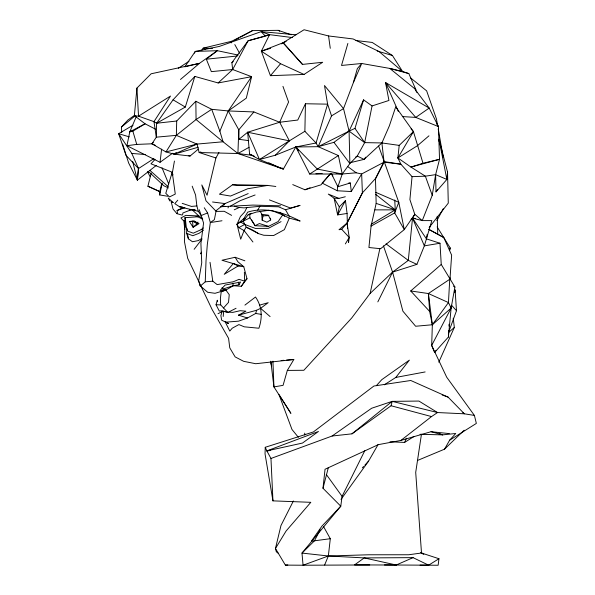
<?xml version="1.0" encoding="UTF-8"?>
<svg xmlns="http://www.w3.org/2000/svg" width="595" height="595" viewBox="0 0 595 595"><rect width="100%" height="100%" fill="white"/><g stroke="black" fill="none" stroke-linecap="round" stroke-linejoin="round"><path stroke-width="0.89" d="M347.487 228.629L347.078 213.464L345.45 200.641L339.314 206.859L337.64 214.921L347.078 213.464M184.829 220.879L184.532 242.046L187.693 258.304L212.147 309.586L228.584 338.354L229.767 347.852L235.137 356.896L243.667 361.329L255.746 363.724L293.826 359.514L287.325 370.41L283.079 385.344L273.938 386.921L270.799 361.202M292.74 184.606L304.952 189.768L320.98 184.852L330.478 173.688L322.14 183.082L337.313 190.764L351.295 191.545L350.299 182.977L337.893 186.748L342.251 174L349.875 163.551L349.079 131.123L343.523 108.602L324.483 85.524L327.622 104.155L316.049 142.993L295.834 146.972L283.332 169.084L237.911 153.517L223.051 141.774L219.867 131.242L228.249 110.945L246.3 98.153L251.603 76.681L218.149 82.95L194.833 76.428L173.063 99.811L156.611 123.239L156.329 137.17L151.948 143.797L136.761 144.414L126.928 145.708L129.799 131.837L136.322 116.523M287.325 370.41L303.852 370.276L351.734 317.961L370.12 293.432L392.574 272.108L416.909 264.358L424.347 245.861L431.836 220.611L422.264 220.596L414.774 214.304L409.903 199.6L412.06 176.656L400.904 164.22L384.087 162.152L361.656 173.971L356.189 172.803L342.251 174L338.377 155.555L318.169 146.682L316.049 142.993L304.878 131.302L305.451 103.753L327.622 104.155L331.527 115.884L318.169 146.682L295.834 146.972L275.351 155.221L259.465 159.534L249.595 154.127L247.654 132.231L279.672 122.258L297.768 120.041L305.451 103.753M153.317 142.562L151.948 143.797L165.975 151.941L176.343 135.355L176.715 121.016L195.829 101.262L211.701 109.316L228.249 110.945L253.879 111.942L279.672 122.258L289.363 140.844L275.351 155.221M436.113 350.314L434.558 352.53L448.407 337.015L448.637 330.731M167.783 196.268L159.668 194.944L159.772 191.627L161.714 183.677M417.735 460.366L444.502 449.188L449.641 440.188L476.35 423.417L474.401 415.414L464.368 413.815L448.072 397.103L410.781 380.495L373.928 386.014L313.349 431.97L265.244 447.291L265.043 453.896L272.949 500.864L310.806 502.321L286.091 531.015L275.455 548.478L276.333 551.796L278.363 553.357M199.266 209.752L203.572 223.028L200.909 243.623L201.742 262.767L198.693 280.721L200.002 285.682L200.5 285.897L205.245 281.829L206.034 260.655L207.335 244.285L210.325 222.545L207.61 212.921L204.256 207.744M201.764 238.446L198.314 240.596L192.453 241.749L188.407 238.818L186.592 233.329L186.815 228.592M448.928 326.097L449.046 324.245M337.313 190.764L337.707 185.789M156.329 165.395L137.371 180.144L138.412 168.117M172 174.885L174.439 161.037M223.207 316.466L223.631 311.542L227.082 311.914M438.798 141.082L438.976 139.267L447.537 172.014L446.867 179.437L436.001 191.895L435.622 174.647L439.527 159.304L438.441 126.571L429.188 108.074L415.139 89.51L415.86 89.629L408.832 73.587L402.555 71.46L389.785 68.425L361.715 63.494L341.508 65.45L347.874 43.442M454.84 292.457L455.086 289.765L456.484 310.739L448.518 332.59L454.335 327.421L453.234 318.191M155.548 129.174L145.061 123.797L134.381 115.616L136.932 88.075L151.123 73.787L199.489 63.33L217.339 50.694L238.186 55.06M448.407 337.015L451.129 308.069L454.915 287.006L441.245 264.455L439.995 243.243L426.429 238.863L412.528 218.127L414.774 214.304L404.273 229.611L380.614 248.725L368.922 247.513L371.265 224.255L395.251 209.857L394.738 199.987M122.6 144.072L128.654 163.03L137.371 180.144L138.523 168.549L131.807 153.443L118.65 133.682L132.99 125.233M415.288 218.484L412.528 218.127L408.296 260.387L392.574 272.108L377.832 301.881M185.246 217.644L186.25 226.926L187.782 231.15L193.256 233.188L202.836 228.904M402.332 116.568L415.741 117.408L429.188 108.074L385.515 82.519L388.937 100.458L372.061 105.932L363.582 99.841L354.977 128.371L349.079 131.123L333.959 142.346L318.169 146.682L349.079 131.123L364.668 142.621L381.893 142.941L384.013 161.58L400.904 164.22L397.891 157.95L399.2 145.388L413.428 131.614L395.72 106.81L389.361 125.857L381.893 142.941L364.066 159.378L351.541 162.375M369.74 564.952L303.063 565.228L301.985 553.082L340.779 506.189L322.996 488.272L325.034 469.254L378.286 444.658L400.896 440.426L431.063 431.71L449.344 433.606M448.518 332.59L448.712 330.768M323.524 526.538L330.299 538.706L328.351 555.99L324.632 565.005M126.928 145.708L160.04 162.301L161.595 149.152M320.192 529.669L314.517 540.758L301.985 553.082L328.351 555.99L368.655 554.778L408.698 554.756L421.505 553.008L438.954 558.735L438.143 565.25L420.04 565.124M364.795 450.675L342.08 496.356L340.779 506.189L321.902 526.166L311.349 541.219L330.299 538.706M182.672 214.587L182.896 212.973L191.04 209.804M421.453 434.238L415.704 472.4L421.505 553.008L423.796 554.354M426.429 238.863L427.158 234.348M411.056 219.191L412.528 218.127L422.264 220.596L432.23 195.301L435.622 174.647L446.867 179.437L438.976 139.267M244.917 305.109L255.5 297.024C262.12 306.269 262.596 317.723 258.892 328.232L244.248 326.819L238.878 324.587L232.214 328.217L229.789 331.073L225.185 321.843L228.495 323.472L221.645 320.184L220.871 315.462L222.188 311.512L223.631 311.542M270.308 218.179L270.71 219.942L266.872 222.225L262.187 220.195L263.035 215.888L259.911 211.106M333.959 142.346L349.875 163.551L357.253 156.061L364.668 142.621L372.061 105.932M449.604 250.592L450.162 247.899L437.132 226.874M159.668 194.944L162.204 183.126M370.12 293.432L379.863 248.636M384.013 161.58L375.475 178.552L376.159 203.393L371.094 226.093L394.686 212.898L398.784 202.307L378.636 146.05M322.996 488.272L328.395 467.41M218.938 152.461L215.925 157.965L207.067 195.227L201.809 184.933L205.974 200.76L216.208 211.404L224.255 211.292L231.619 215.368M159.772 191.627L147.924 186.242L151.16 173.093M272.949 500.864L270.963 458.47L332.114 436.016L351.965 433.837L391.079 405.753L392.194 401.365L418.932 401.067L437.533 412.543L464.368 413.815L462.873 412.752M449.478 250.569L450.162 247.899M243.905 218.499L243.214 221.154L246.189 227.171L258.594 233.649L263.749 235.256L273.588 235.553L284.373 229.655L289.304 218.112L300.14 221.057C284.09 212.854 265.69 206.383 247.699 212.132L243.905 218.499L237.003 224.278L240.7 239.197L244.084 230.555L246.189 227.171L252.667 230.057L258.594 233.649M236.059 308.284L227.826 312.472L222.262 310.709L219.31 311.081L216.037 304.781L217.294 300.244L217.495 301.754M353.356 82.653L357.335 68.626L361.715 63.494L353.356 82.653L343.523 108.602L331.527 115.884M134.381 115.616L138.531 116.166L153.956 121.633L156.611 123.239L185.313 107.063L194.833 76.428M225.512 322.178L238.506 321.174L247.483 317.99L255.649 313.476L256.653 310.248L260.603 308.329L268.181 302.684L259.584 305.146M231.18 42.914L231.775 41.248L252.511 30.62L278.252 30.338L291.223 34.785M227.997 207.953L228.577 206.443M252.934 241.994L244.084 230.555L238.811 227.654L237.003 224.278L240.41 216.543L244.664 211.991L246.955 207.402M389.993 441.78L404.585 442.427L406.43 438.225M279.672 122.258L288.582 102.028L282.945 86.349M438.805 362.184L454.335 327.421M349.079 131.123L363.582 99.841M194.468 53.104L195.264 51.43L219.243 46.44L261.153 31.647L295.916 34.77M197.912 222.091L197.153 223.646L193.107 227.305L189.381 221.496L194.186 221.117L199.065 223.601L193.107 227.305L192.512 221.184L197.153 223.646L194.186 221.117L189.381 221.496M351.295 191.545L361.656 173.971L362.392 192.884L347.049 223.103L338.986 229.737L341.694 229.276L347.049 223.103L362.392 192.884L375.475 178.552M304.03 74.434L280.572 63.71L261.354 51.2L283.086 42.736L302.483 64.409L322.691 62.274L304.03 74.434L270.428 75.691L261.354 51.2L269.572 34.659L292.472 37.582M293.387 500.975L280.981 525.504L275.455 548.478L285.369 565.109L303.063 565.228L328.351 555.99L364.229 557.909L413.064 557.641L428.623 565.183L438.954 558.735M375.333 179.221L384.087 162.152M180.463 79.477L199.489 63.33L184.807 66.819L195.264 51.43L217.339 50.694L206.346 59.195L211.351 71.645L232.667 69.526L248.085 40.795L269.572 34.659L261.153 31.647L265.392 36.161L248.085 40.795L231.879 62.661L232.667 69.526L218.149 82.95M436.901 220.596L443.26 208.726M345.45 200.641L337.64 214.921L334.122 198.224L328.306 194.096L338.875 198.388L345.293 196.752M341.002 499.406L368.573 461.132L378.137 444.495M238.959 284.804L240.551 282.045L225.118 285.065L220.076 290.494L225.877 290.048L233.3 285.726L238.959 284.804L238.342 282.164M436.001 191.895L437.392 189.515M257.695 210.095L259.911 206.309L278.527 206.792L285.526 209.76L289.207 216.26M432.23 195.301L425.365 176.179L410.944 167.076L397.891 157.95L413.428 131.614L411.086 128.855M345.353 243.898L349.243 237.472L347.049 223.103M201.534 252.25L200.56 253.827L201.601 252.287M221.995 287.757L222.902 289.081L233.3 285.726L241.317 286.314L244.657 281.123L246.999 278.765L243.772 266.701L237.866 261.74L235.129 257.271L221.972 260.26L243.772 266.701L238.037 266.039L233.426 263.421L224.241 274.31L238.037 266.039M245.162 218.142L243.214 221.154L240.529 222.009L237.003 224.278M201.653 50.359L203.155 48.15L231.775 41.248M289.304 218.112L282.685 214.907L278.185 221.541L268.457 226.375L255.121 225.713L249.952 217.829L249.714 214.133M365.709 157.184L364.066 159.378L357.253 156.061L355.736 157.006M241.317 286.314L246.999 278.765M194.141 249.298L202.017 239.049M251.298 213.285L248.085 214.869L243.214 221.154L249.952 217.829M384.281 384.824L395.824 377.431L409.36 360.146L381.752 379.684L376.352 385.679M429.159 227.498L448.28 203.133L447.537 172.014M253.879 111.942L238.796 129.836L237.911 153.517L252.317 155.362M270.428 75.691L280.572 63.71M177.756 200.21L174.766 203.624L179.645 206.829L198.291 211.292L201.177 215.531L207.61 212.921M227.826 312.472L223.519 307.95L228.525 302.386L229.246 294.666L225.877 290.048L222.902 289.081M129.799 131.837L145.061 123.797L132.849 131.183L129.799 131.837L131.012 130.498M449.641 440.188L455.755 433.487L442.68 434.863L420.048 434.313M155.057 159.378L150.981 163.804L172.23 172.238L172.966 174.923M121.73 132.425L121.44 127.033L127.836 120.108L134.53 115.311M362.355 467.841L363.597 466.502M364.847 465.156L368.573 461.132M444.502 449.188L464.16 430.222M201.199 229.767L203.17 227.9M434.238 351.742L431.687 345.427L432.342 324.758L429.642 311.423L410.714 290.962L441.245 264.455M428.965 135.824L417.422 145.723L397.891 157.95M195.829 101.262L196.075 119.55L223.051 141.774L196.99 144.087L165.975 151.941L174.209 154.172L190.065 156.031L198.373 149.085M176.284 152.454L174.209 154.172L172.535 153.384M121.44 127.033L134.991 115.958M232.667 69.526L251.603 76.681L228.249 110.945L238.796 129.836L238.989 139.297L247.654 132.231L289.363 140.844L304.878 131.302M351.965 433.837L392.194 401.365L437.533 412.543L431.531 416.574L400.896 440.426M136.932 88.075L138.531 116.166L170.49 96.055L153.956 121.633L156.329 137.17L176.343 135.355L196.075 119.55L211.701 109.316L219.867 131.242M280.565 205.818L252.964 205.082L220.968 206.718L224.977 203.587L248.189 193.583M231.879 62.661L233.262 61.583M160.04 162.301L172.565 153.235M232.556 184.77L237.383 185.357L267.661 185.424L232.556 184.77L219.429 194.193L230.533 196.06L247.639 188.764L267.661 185.424L275.82 186.48M203.43 230.198L199.08 233.292L192.802 235.717L186.592 233.329M332.114 436.016L371.622 408.259L392.194 401.365M410.714 290.962L428.385 293.536L449.976 279.129L451.635 255.151L443.788 237.546L428.824 229.365M178.299 68.284L188.994 61.285M309.668 174.045L342.251 174L317.313 169.069L295.834 146.972L309.668 174.045L338.377 155.555M153.927 158.575L138.523 168.549L125.976 155.31L118.65 133.682L129.308 136.88M404.585 442.427L414.008 436.477M247.654 132.231L259.465 159.534L289.363 140.844M171.115 201.445L173.041 209.046L176.96 213.664L177.57 213.293L177.079 210.533L183.178 207.491M230.317 206.182L240.313 200.619L255.114 194.974M249.052 147.315L237.911 153.517L199.132 152.521L196.99 144.087L176.343 135.355M234.876 40.207L238.885 38.028M240.484 37.158L252.511 30.62M238.811 227.654L244.761 224.434L255.411 228.428L268.419 228.324L281.056 221.63M247.483 317.99L238.498 315.157L245.928 311.185L240.172 310.694L232.757 312.397L228.807 312.1M217.986 313.721L221.987 311.661M281.331 43.859L286.15 41.397M234.229 209.804L239.22 207.521L244.024 207.856L259.911 206.309M196.99 144.087L174.209 154.172L198.269 147.218M396.225 565.012L364.229 557.909L354.531 564.923L396.225 565.012L413.064 557.641M304.952 189.768L310.107 187.76M270.963 458.47L266.858 450.884L318.451 431.479L302.498 443.052L266.858 450.884L265.244 447.291M177.079 210.533L184.941 207.677M266.225 35.864L269.572 34.659M248.085 214.869L256.274 212.058L269.267 210.251M200.85 151.956L199.132 152.521L215.925 157.965M423.008 163.253L410.944 167.076L439.527 159.304L423.008 163.253L413.428 131.614M261.354 51.2L270.636 48.314M285.526 209.76L300.066 205.409L290.62 208.086L269.446 199.905M238.498 315.157L256.653 310.248M395.824 377.431L425.135 371.942M439.995 243.243L424.347 245.861L412.528 218.127M221.995 220.76L210.325 222.545L214.379 219.644L216.171 210.615L224.977 203.587L212.556 201.995M435.622 174.647L425.365 176.179L412.06 176.656M220.968 206.718L224.932 206.212M156.611 123.239L176.715 121.016M266.858 450.884L270.48 450.482M206.346 59.195L237.264 56.004M348.521 183.141L350.299 182.977M198.291 211.292L196.871 205.937L191.426 206.413L182.196 203.349M205.245 281.829L212.787 281.175L217.16 284.611L233.277 281.77L239.041 279.353L244.657 281.123L244.367 272.272M281.1 360.518L283.83 360.302M286.552 360.087L293.826 359.514M202.702 219.243L197.823 216.796L184.681 217.666L185.32 221.838M285.369 565.109L287.824 564.952M263.035 215.888L268.866 215.569M315.908 173.74L322.155 173.428M223.222 290.122L224.992 290.077M374.947 209.879L395.251 209.857L394.686 212.898L404.273 229.611L398.784 202.307L375.854 192.371M384.43 564.952L428.623 565.183M216.037 304.781L220.671 304.871L223.519 307.95M212.415 48.359L203.155 48.15L205.156 49.668M179.645 206.829L182.39 206.904M338.875 198.388L334.122 198.224L339.314 206.859M202.62 218.432L198.804 215.933L185.93 215.368L180.954 217.926L182.442 219.756L185.551 221.779M189.463 209.804L194.959 210.176M131.807 153.443L145.641 154.551M336.235 173.457L342.251 174M267.899 210.325L272.339 210.756L282.685 214.907M193.546 209.693L195.294 209.886M171.353 202.174L173.502 202.419M355.922 40.534L372.217 42.438L392.432 55.514L402.555 71.46L378.985 51.512L353.103 38.965L328.566 35.953L304.067 29.75L283.086 42.736L302.483 64.409M238.989 139.297L248.799 140.651M381.893 142.941L399.2 145.388M255.649 313.476L261.562 314.398M188.258 155.63L190.065 156.031M234.185 206.227L239.22 207.521M391.079 405.753L431.531 416.574M408.832 73.587L389.785 68.425L415.86 89.629L414.797 88.172M431.063 431.71L442.68 434.863L439.214 433.539M176.96 213.664L182.211 215.115M377.223 51.014L392.432 55.514M196.149 216.312L197.823 216.796M268.457 226.375L259.39 223.549L255.121 225.713L251.544 219.934M376.159 203.393L395.251 209.857L375.705 194.379M259.465 159.534L283.332 169.084L281.963 167.879M235.129 257.271L244.865 260.796M442.197 394.976L448.072 397.103M147.924 186.242L160.39 191.835M429.642 311.423L428.385 293.536L448.459 302.558L451.129 308.069L431.687 345.427L446.704 377.208L474.401 415.414M249.595 154.127L254.593 156.381M268.739 162.792L280.394 168.065M147.887 171.724L149.553 172.483L163.841 185.774L168.467 187.938M416.909 264.358L408.296 260.387L386.066 243.876M151.948 143.797L155.198 145.284M428.787 229.358L443.788 237.546M240.529 222.009L244.761 224.434M173.063 99.811L185.313 107.063M420.628 552.42L422.948 553.796M453.39 286.091L454.915 287.006M278.252 30.338L279.739 31.245M348.068 166.816L356.189 172.803M410.349 77.737L426.645 90.856L436.447 118.948L437.727 126.2M279.866 212.303L284.67 216.26M200.002 285.682L207.692 292.279L215.033 293.298L225.877 290.048L221.176 291.929L220.381 298.63L220.671 304.871M260.603 308.329L270.093 316.57M149.881 170.349L168.08 186.607M172.84 202.241L168.244 198.068L169.82 200.969M191.791 209.492L198.804 215.933M341.694 229.276L349.243 237.472L348.581 242.425L348.365 239.666M451.56 305.235L456.484 310.739M298.363 437.31L291.981 429.471L278.988 394.589L290.903 413.346L273.938 386.921L272.926 361.165M326.238 474.364L342.08 496.356M295.834 146.972L298.497 150.766M354.977 128.371L364.668 142.621M415.622 90.284L417.08 92.597M436.499 123.485L438.441 126.571L415.741 117.408L385.515 82.519L398.293 111.369M331.527 173.733L332.88 175.964M234.787 44.573L239.592 53.26M147.567 171.955L150.178 176.678M331.475 173.8L337.893 186.748M270.71 219.942L268.33 215.13L261.681 214.364L262.187 220.195M162.011 167.745L168.675 183.915M192.185 186.183L195.576 195.034L196.871 205.937M383.44 245.832L392.574 272.108L402.897 311.178L415.63 326.253L432.342 324.758L451.129 308.069L450.646 306.321M132.849 131.183L136.761 144.414M270.71 362.467L271.632 366.037M132.663 161.476L137.371 180.144M232.809 283.242L233.3 285.726M187.596 234.423L188.407 238.818M438.203 128.922L443.134 157.02M210.035 262.328L212.787 281.175M328.566 35.953L330.27 48.307M428.385 293.536L432.342 324.758L448.459 302.558L449.85 277.277M183.773 220.254L184.792 229.387M184.904 220.886L185.35 227.35M437.206 216.297L437.756 234.475M304.714 433.138L304.766 434.975M172.23 172.238L165.774 193.353L169.53 196.923L175.287 194.074L172.23 172.238"/></g></svg>
